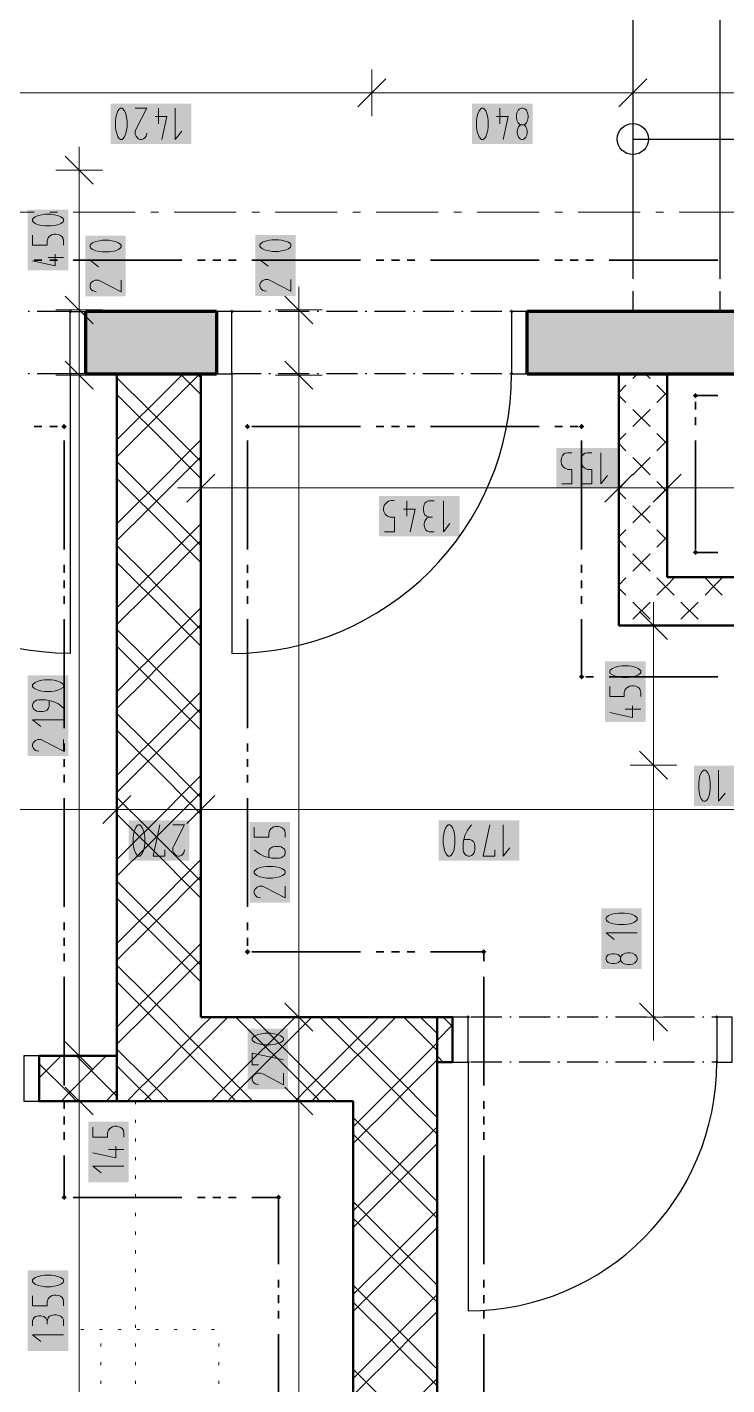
# Model space of a CAD drawing. Header units: millimetres. Extents: x 0 to 594, y 0 to 420.
# Drawn here: x 475.14 to 495.76, y 186.78 to 226.79 of the extents above; entities that cross this region are included whole.
import ezdxf

# ---------------------------------------------------------------- set-up
doc = ezdxf.new("R2010")
doc.units = ezdxf.units.MM
doc.header["$LTSCALE"] = 8
for name, color, linetype in [('PDF_Dvere', 7, 'Continuous'), ('PDF_Koty delkove', 7, 'Continuous'), ('PDF_Nabytek', 7, 'Continuous'), ('PDF_Osy hlavni', 7, 'Continuous'), ('PDF_Pozarni useky', 7, 'Continuous'), ('PDF_Pricky CP', 7, 'Continuous'), ('PDF_Pricky zdene', 7, 'Continuous'), ('PDF_Schody 2D', 7, 'Continuous'), ('PDF_Steny akusticke', 7, 'Continuous'), ('PDF_Steny obvodove nosne', 7, 'Continuous')]:
    doc.layers.add(name, color=color, linetype=linetype)

msp = doc.modelspace()

# ---------------------------------------------------------------- linework, layer by layer
at = {"layer": 'PDF_Dvere', "lineweight": 25}
for points in [[(475.208, 218.407), (475.162, 218.407)], [(476.353, 218.407), (475.437, 218.407)], [(482.031, 218.407), (481.172, 218.407)], [(482.306, 218.407), (482.26, 218.407)], [(483.451, 218.407), (482.535, 218.407)], [(483.726, 218.407), (483.68, 218.407)], [(484.87, 218.407), (483.955, 218.407)], [(485.145, 218.407), (485.099, 218.407)], [(486.29, 218.407), (485.374, 218.407)], [(486.565, 218.407), (486.519, 218.407)], [(487.71, 218.407), (486.794, 218.407)], [(487.984, 218.407), (487.939, 218.407)], [(489.129, 218.407), (488.213, 218.407)], [(489.404, 218.407), (489.358, 218.407)], [(475.208, 216.576), (475.162, 216.576)], [(476.353, 216.576), (475.437, 216.576)], [(482.306, 216.576), (482.26, 216.576)], [(483.451, 216.576), (482.535, 216.576)], [(483.726, 216.576), (483.68, 216.576)], [(484.87, 216.576), (483.955, 216.576)], [(485.145, 216.576), (485.099, 216.576)], [(486.29, 216.576), (485.374, 216.576)], [(486.565, 216.576), (486.519, 216.576)], [(487.71, 216.576), (486.794, 216.576)], [(487.984, 216.576), (487.939, 216.576)], [(489.129, 216.576), (488.213, 216.576)], [(489.404, 216.576), (489.358, 216.576)], [(489.129, 197.617), (488.213, 197.617)], [(489.404, 197.617), (489.358, 197.617)], [(490.549, 197.617), (489.633, 197.617)], [(490.824, 197.617), (490.778, 197.617)], [(491.969, 197.617), (491.053, 197.617)], [(492.243, 197.617), (492.198, 197.617)], [(493.388, 197.617), (492.472, 197.617)], [(493.663, 197.617), (493.617, 197.617)], [(494.808, 197.617), (493.892, 197.617)], [(495.083, 197.617), (495.037, 197.617)], [(495.46, 197.617), (495.312, 197.617)], [(489.129, 196.289), (488.213, 196.289)], [(489.404, 196.289), (489.358, 196.289)], [(490.549, 196.289), (489.633, 196.289)], [(490.824, 196.289), (490.778, 196.289)], [(491.969, 196.289), (491.053, 196.289)], [(492.243, 196.289), (492.198, 196.289)], [(493.388, 196.289), (492.472, 196.289)], [(493.663, 196.289), (493.617, 196.289)], [(494.808, 196.289), (493.892, 196.289)], [(495.083, 196.289), (495.037, 196.289)]]:
    msp.add_lwpolyline(points, dxfattribs=at)
for points in [[(476.409, 218.407), (476.867, 218.407), (476.867, 216.576), (476.409, 216.576)], [(481.172, 218.407), (480.714, 218.407), (480.714, 216.576), (481.172, 216.576)], [(489.873, 218.407), (489.415, 218.407), (489.415, 216.576), (489.873, 216.576)], [(488.133, 197.617), (487.675, 197.617), (487.675, 196.289), (488.133, 196.289)], [(495.918, 197.617), (495.46, 197.617), (495.46, 196.289), (495.918, 196.289)], [(475.493, 196.472), (475.035, 196.472), (475.035, 195.144), (475.493, 195.144)]]:
    msp.add_lwpolyline(points, close=True, dxfattribs=at)
for points in [[(476.409, 216.576), (476.409, 208.333, -0.414213), (468.166, 216.576)], [(482.031, 216.576), (481.172, 216.576), (481.172, 208.333, 0.414213), (489.415, 216.576)], [(488.133, 196.289), (488.133, 188.962, 0.414213), (495.46, 196.289), (495.312, 196.289)]]:
    msp.add_lwpolyline(points, format="xyb", dxfattribs=at)
at = {"layer": 'PDF_Dvere', "lineweight": 25, "transparency": 33554559}
for points in [[(476.466, 218.407), (476.409, 218.35), (476.409, 218.465), (476.352, 218.407)], [(481.229, 218.407), (481.172, 218.35), (481.172, 218.465), (481.115, 218.407)], [(489.472, 218.407), (489.415, 218.35), (489.415, 218.465), (489.358, 218.407)], [(476.466, 216.576), (476.409, 216.518), (476.409, 216.633), (476.352, 216.576)], [(481.229, 216.576), (481.172, 216.518), (481.172, 216.633), (481.115, 216.576)], [(489.472, 216.576), (489.415, 216.518), (489.415, 216.633), (489.358, 216.576)], [(488.19, 197.617), (488.133, 197.56), (488.133, 197.674), (488.076, 197.617)], [(495.517, 197.617), (495.46, 197.56), (495.46, 197.674), (495.403, 197.617)], [(488.19, 196.289), (488.133, 196.232), (488.133, 196.346), (488.076, 196.289)], [(495.517, 196.289), (495.46, 196.232), (495.46, 196.346), (495.403, 196.289)]]:
    msp.add_solid(points, dxfattribs=at)
at = {"layer": 'PDF_Koty delkove', "lineweight": 18}
for points in [[(485.706, 225.268), (484.881, 224.444)], [(485.294, 225.543), (485.294, 224.856), (485.294, 224.169)], [(493.399, 225.268), (492.575, 224.444)], [(492.987, 225.543), (492.987, 224.856), (492.987, 224.169)], [(523.852, 224.856), (518.642, 224.856), (513.503, 224.856), (504.707, 224.856), (492.987, 224.856), (485.294, 224.856), (472.287, 224.856), (466.793, 224.856), (465.016, 224.856), (457.634, 224.856), (456.306, 224.856), (425.487, 224.856), (420.083, 224.856), (409.093, 224.856), (398.881, 224.856), (391.828, 224.856), (385.142, 224.856), (315.719, 224.856), (309.033, 224.856)], [(478.325, 224.398), (478.668, 224.398), (478.35, 223.787), (478.325, 223.726), (478.325, 223.634), (478.35, 223.574), (478.386, 223.528), (478.423, 223.497), (478.472, 223.482), (478.521, 223.482), (478.57, 223.497), (478.607, 223.528), (478.643, 223.574), (478.668, 223.664)], [(478.913, 224.153), (479.255, 224.153), (479.108, 223.482)], [(479.01, 224.398), (479.01, 223.94)], [(479.5, 224.398), (479.5, 223.482), (479.695, 223.726)], [(488.382, 224.031), (488.382, 223.847), (488.394, 223.757), (488.418, 223.65), (488.455, 223.558), (488.504, 223.497), (488.528, 223.482), (488.577, 223.482), (488.602, 223.497), (488.65, 223.558), (488.687, 223.65), (488.712, 223.757), (488.724, 223.847), (488.724, 224.031), (488.712, 224.122), (488.687, 224.229), (488.65, 224.321), (488.602, 224.382), (488.577, 224.398), (488.528, 224.398), (488.504, 224.382), (488.455, 224.321)], [(488.455, 224.321), (488.418, 224.229), (488.394, 224.122), (488.382, 224.031)], [(488.969, 224.153), (489.312, 224.153), (489.164, 223.482)], [(489.066, 224.398), (489.066, 223.94)], [(489.849, 224.337), (489.8, 224.382), (489.751, 224.398), (489.703, 224.398), (489.654, 224.382), (489.604, 224.337), (489.568, 224.26), (489.556, 224.184)], [(489.556, 224.184), (489.556, 224.122), (489.568, 224.046), (489.604, 223.97), (489.654, 223.924), (489.678, 223.909), (489.776, 223.909), (489.8, 223.924), (489.849, 223.97), (489.886, 224.046), (489.899, 224.122), (489.899, 224.184), (489.886, 224.26), (489.849, 224.337)], [(489.776, 223.909), (489.8, 223.893), (489.837, 223.847), (489.861, 223.787), (489.874, 223.726), (489.874, 223.664), (489.861, 223.604), (489.837, 223.542), (489.788, 223.497), (489.751, 223.482), (489.703, 223.482), (489.666, 223.497), (489.617, 223.542), (489.593, 223.604), (489.58, 223.664), (489.58, 223.726), (489.593, 223.787), (489.617, 223.847), (489.654, 223.893), (489.678, 223.909)], [(476.669, 222.575), (476.669, 223.262)], [(477.081, 222.163), (476.257, 222.987)], [(477.356, 222.575), (476.669, 222.575), (475.982, 222.575)], [(476.669, 145.412), (476.669, 169.496), (476.669, 176.179), (476.669, 182.78), (476.669, 195.144), (476.669, 196.472), (476.669, 216.53), (476.669, 218.453), (476.669, 222.575)], [(475.295, 220.661), (475.295, 220.368), (475.722, 220.368), (475.722, 220.49), (475.753, 220.575), (475.799, 220.625), (475.875, 220.673)], [(475.875, 220.673), (475.935, 220.685), (475.996, 220.685), (476.058, 220.673), (476.118, 220.649), (476.164, 220.612), (476.195, 220.564), (476.211, 220.49), (476.211, 220.368)], [(475.966, 220.098), (475.966, 219.756), (475.295, 219.903)], [(476.211, 220.001), (475.753, 220.001)], [(477.907, 219.918), (476.991, 219.918), (477.235, 219.723)], [(482.911, 219.936), (481.995, 219.936), (482.239, 219.74)], [(477.907, 219.331), (477.907, 218.989), (477.296, 219.307), (477.235, 219.331), (477.143, 219.331), (477.083, 219.307), (477.037, 219.27), (477.006, 219.234), (476.991, 219.185), (476.991, 219.136), (477.006, 219.087), (477.037, 219.05), (477.083, 219.014), (477.173, 218.989)], [(482.911, 219.349), (482.911, 219.006), (482.3, 219.324), (482.239, 219.349), (482.147, 219.349), (482.087, 219.324), (482.041, 219.288), (482.01, 219.251), (481.995, 219.202), (481.995, 219.153)], [(477.081, 218.041), (476.257, 218.865)], [(481.995, 219.153), (482.01, 219.104), (482.041, 219.067), (482.087, 219.031), (482.178, 219.006)], [(483.559, 218.041), (482.735, 218.865)], [(483.147, 218.453), (483.147, 219.14)], [(477.356, 218.453), (476.669, 218.453), (475.982, 218.453)], [(483.834, 218.453), (483.147, 218.453), (482.46, 218.453)], [(483.147, 145.412), (483.147, 195.144), (483.147, 197.617), (483.147, 216.53), (483.147, 218.453)], [(477.081, 216.118), (476.257, 216.942)], [(483.559, 216.118), (482.735, 216.942)], [(477.356, 216.53), (476.669, 216.53), (475.982, 216.53)], [(483.834, 216.53), (483.147, 216.53), (482.46, 216.53)], [(490.897, 213.33), (491.191, 213.33), (491.191, 213.757), (491.068, 213.757), (490.983, 213.788), (490.934, 213.834), (490.886, 213.91), (490.873, 213.971), (490.873, 214.032), (490.886, 214.093), (490.91, 214.154), (490.946, 214.2), (490.995, 214.231), (491.068, 214.246), (491.191, 214.246)], [(491.46, 213.971), (491.46, 214.032), (491.473, 214.093), (491.497, 214.154), (491.534, 214.2), (491.582, 214.231), (491.655, 214.246), (491.778, 214.246)], [(492.047, 214.246), (492.047, 213.33), (492.242, 213.574)], [(480.256, 213.894), (480.256, 213.208), (480.256, 212.521)], [(491.484, 213.33), (491.778, 213.33), (491.778, 213.757), (491.655, 213.757), (491.57, 213.788), (491.521, 213.834), (491.473, 213.91), (491.46, 213.971)], [(492.575, 213.894), (492.575, 213.208), (492.575, 212.521)], [(493.994, 213.894), (493.994, 213.208), (493.994, 212.521)], [(480.668, 213.62), (479.844, 212.795)], [(492.987, 213.62), (492.163, 212.795)], [(494.407, 213.62), (493.582, 212.795)], [(480.256, 213.208), (479.569, 213.208)], [(524.585, 213.208), (508.942, 213.208), (508.673, 213.208), (505.452, 213.208), (502.283, 213.208), (500.864, 213.208), (493.994, 213.208), (492.575, 213.208), (480.256, 213.208)], [(486.229, 212.588), (486.571, 212.588), (486.424, 211.917)], [(486.326, 212.833), (486.326, 212.375)], [(487.133, 212.833), (486.962, 212.833), (486.902, 212.802), (486.852, 212.756), (486.828, 212.68), (486.816, 212.619), (486.816, 212.557), (486.828, 212.481), (486.852, 212.421), (486.902, 212.375), (486.987, 212.344)], [(487.403, 212.833), (487.403, 211.917), (487.598, 212.161)], [(487.133, 211.917), (486.987, 211.917), (486.938, 211.932), (486.889, 211.963), (486.864, 212.009), (486.84, 212.099), (486.84, 212.161), (486.864, 212.252), (486.913, 212.314), (486.987, 212.344), (487.084, 212.344)], [(493.592, 209.157), (493.592, 209.844)], [(494.004, 208.745), (493.18, 209.569)], [(494.279, 209.157), (493.592, 209.157), (492.905, 209.157)], [(493.592, 197.617), (493.592, 205.036), (493.592, 209.157)], [(492.856, 207.966), (492.672, 207.966), (492.582, 207.954), (492.475, 207.929), (492.383, 207.893), (492.322, 207.844), (492.307, 207.819), (492.307, 207.771)], [(492.307, 207.771), (492.322, 207.746), (492.383, 207.698), (492.475, 207.661), (492.582, 207.636), (492.672, 207.623), (492.856, 207.623), (492.947, 207.636), (493.054, 207.661), (493.146, 207.698), (493.207, 207.746), (493.223, 207.771), (493.223, 207.819), (493.207, 207.844), (493.146, 207.893), (493.054, 207.929), (492.947, 207.954), (492.856, 207.966)], [(475.843, 207.553), (475.66, 207.553), (475.57, 207.541), (475.462, 207.516), (475.371, 207.48), (475.31, 207.431), (475.295, 207.406), (475.295, 207.358), (475.31, 207.333), (475.371, 207.285), (475.462, 207.248), (475.57, 207.223), (475.66, 207.21), (475.843, 207.21), (475.935, 207.223), (476.042, 207.248), (476.134, 207.285), (476.195, 207.333), (476.211, 207.358), (476.211, 207.406), (476.195, 207.431), (476.134, 207.48), (476.042, 207.516)], [(476.042, 207.516), (475.935, 207.541), (475.843, 207.553)], [(492.307, 207.355), (492.307, 207.061), (492.734, 207.061), (492.734, 207.184), (492.765, 207.269), (492.811, 207.318), (492.887, 207.367), (492.947, 207.379), (493.009, 207.379), (493.07, 207.367), (493.13, 207.342), (493.176, 207.306), (493.207, 207.257), (493.223, 207.184), (493.223, 207.061)], [(476.211, 206.722), (476.058, 206.844), (475.905, 206.918), (475.691, 206.966), (475.477, 206.966), (475.417, 206.954), (475.371, 206.929), (475.341, 206.905), (475.31, 206.868), (475.295, 206.819), (475.295, 206.771), (475.31, 206.722), (475.341, 206.685), (475.371, 206.661), (475.417, 206.636), (475.477, 206.623), (475.6, 206.623), (475.66, 206.636), (475.722, 206.661), (475.767, 206.722), (475.783, 206.771), (475.783, 206.942)], [(492.978, 206.792), (492.978, 206.449), (492.307, 206.597)], [(493.223, 206.694), (492.765, 206.694)], [(476.211, 206.379), (475.295, 206.379), (475.538, 206.184)], [(476.211, 205.792), (476.211, 205.449), (475.6, 205.768), (475.538, 205.792), (475.447, 205.792), (475.386, 205.768), (475.341, 205.731), (475.31, 205.694), (475.295, 205.645)], [(475.295, 205.645), (475.295, 205.597), (475.31, 205.547), (475.341, 205.511), (475.386, 205.474), (475.477, 205.449)], [(494.004, 204.623), (493.18, 205.448)], [(494.279, 205.036), (493.592, 205.036), (492.905, 205.036)], [(495.515, 204.891), (495.515, 203.975), (495.71, 204.219)], [(478.196, 204.148), (477.371, 203.324)], [(477.783, 204.423), (477.783, 203.736), (477.783, 203.049)], [(480.668, 204.148), (479.844, 203.324)], [(480.256, 204.423), (480.256, 203.736), (480.256, 203.049)], [(527.974, 203.736), (524.585, 203.736), (519.625, 203.736), (518.174, 203.736), (512.735, 203.736), (512.609, 203.736), (507.561, 203.736), (507.059, 203.736), (497.897, 203.736), (497.658, 203.736), (497.596, 203.736), (496.65, 203.736), (480.256, 203.736), (477.783, 203.736), (466.793, 203.736)], [(479.191, 202.545), (479.191, 202.362), (478.848, 202.362), (479.044, 203.278)], [(479.435, 203.278), (479.778, 203.278), (479.46, 202.667), (479.435, 202.606), (479.435, 202.514), (479.46, 202.454), (479.496, 202.408), (479.533, 202.377), (479.582, 202.362), (479.631, 202.362), (479.68, 202.377), (479.717, 202.408), (479.753, 202.454)], [(488.233, 203.278), (488.11, 203.125), (488.037, 202.972), (487.988, 202.759), (487.988, 202.545), (488.001, 202.484), (488.025, 202.438), (488.049, 202.408)], [(488.918, 202.545), (488.918, 202.362), (488.575, 202.362), (488.771, 203.278)], [(489.163, 203.278), (489.163, 202.362), (489.358, 202.606)], [(481.828, 203.207), (481.828, 202.914), (482.255, 202.914), (482.255, 203.036), (482.286, 203.121), (482.332, 203.17), (482.408, 203.219), (482.469, 203.231), (482.53, 203.231), (482.591, 203.219), (482.652, 203.195), (482.698, 203.158), (482.729, 203.11), (482.744, 203.036), (482.744, 202.914)], [(488.049, 202.408), (488.086, 202.377), (488.135, 202.362), (488.184, 202.362), (488.233, 202.377), (488.269, 202.408), (488.294, 202.438), (488.319, 202.484), (488.331, 202.545), (488.331, 202.667), (488.319, 202.728), (488.294, 202.789), (488.233, 202.835), (488.184, 202.851), (488.013, 202.851)], [(479.753, 202.454), (479.778, 202.545)], [(482.255, 202.327), (482.255, 202.498), (482.271, 202.547), (482.301, 202.583), (482.332, 202.608), (482.377, 202.632), (482.438, 202.644), (482.56, 202.644), (482.622, 202.632), (482.667, 202.608), (482.698, 202.583), (482.729, 202.547), (482.744, 202.498), (482.744, 202.449), (482.729, 202.4), (482.698, 202.363), (482.667, 202.339), (482.622, 202.314), (482.56, 202.302), (482.347, 202.302), (482.133, 202.351), (481.981, 202.424), (481.828, 202.547)], [(482.377, 202.057), (482.194, 202.057), (482.103, 202.045), (481.996, 202.02), (481.904, 201.984), (481.843, 201.935), (481.828, 201.91), (481.828, 201.862), (481.843, 201.837), (481.904, 201.789), (481.996, 201.752), (482.103, 201.727), (482.194, 201.714), (482.377, 201.714), (482.469, 201.727), (482.576, 201.752), (482.667, 201.789), (482.729, 201.837), (482.744, 201.862), (482.744, 201.91)], [(482.744, 201.91), (482.729, 201.935), (482.667, 201.984), (482.576, 202.02), (482.469, 202.045), (482.377, 202.057)], [(482.744, 201.47), (482.744, 201.127), (482.133, 201.446), (482.072, 201.47), (481.981, 201.47), (481.92, 201.446), (481.874, 201.409), (481.843, 201.372), (481.828, 201.323), (481.828, 201.275), (481.843, 201.226), (481.874, 201.189), (481.92, 201.152), (482.011, 201.127)], [(493.112, 200.096), (492.196, 200.096), (492.439, 199.901)], [(492.623, 199.289), (492.607, 199.265), (492.561, 199.228), (492.501, 199.204), (492.439, 199.191), (492.378, 199.191), (492.318, 199.204), (492.256, 199.228), (492.21, 199.277), (492.196, 199.314), (492.196, 199.362), (492.21, 199.399), (492.256, 199.448), (492.318, 199.472), (492.378, 199.485), (492.439, 199.485), (492.501, 199.472), (492.561, 199.448), (492.607, 199.412), (492.623, 199.387)], [(483.559, 197.205), (482.735, 198.029)], [(494.004, 197.205), (493.18, 198.029)], [(483.834, 197.617), (483.147, 197.617), (482.46, 197.617)], [(494.279, 197.617), (493.592, 197.617), (492.905, 197.617)], [(493.592, 197.617), (493.592, 196.93)], [(477.081, 196.06), (476.257, 196.884)], [(482.321, 197.139), (482.138, 197.139), (482.048, 197.127), (481.94, 197.102), (481.849, 197.066), (481.788, 197.017), (481.773, 196.992), (481.773, 196.944), (481.788, 196.919), (481.849, 196.87), (481.94, 196.834), (482.048, 196.809), (482.138, 196.796), (482.321, 196.796), (482.413, 196.809), (482.52, 196.834), (482.612, 196.87), (482.673, 196.919), (482.689, 196.944), (482.689, 196.992), (482.673, 197.017), (482.612, 197.066), (482.52, 197.102), (482.413, 197.127), (482.321, 197.139)], [(477.356, 196.472), (476.669, 196.472), (475.982, 196.472)], [(481.955, 196.209), (481.773, 196.209), (481.773, 196.552), (482.689, 196.357)], [(482.689, 195.965), (482.689, 195.622), (482.078, 195.941), (482.016, 195.965), (481.925, 195.965), (481.864, 195.941), (481.819, 195.904), (481.788, 195.867), (481.773, 195.818), (481.773, 195.77), (481.788, 195.72), (481.819, 195.684), (481.864, 195.647), (481.955, 195.622)], [(477.081, 194.732), (476.257, 195.556)], [(483.559, 194.732), (482.735, 195.556)], [(477.356, 195.144), (476.669, 195.144), (475.982, 195.144)], [(483.834, 195.144), (483.147, 195.144), (482.46, 195.144)], [(477.075, 194.374), (477.075, 194.081), (477.501, 194.081), (477.501, 194.203), (477.533, 194.288), (477.578, 194.338), (477.654, 194.386), (477.715, 194.399), (477.776, 194.399), (477.837, 194.386), (477.898, 194.362), (477.944, 194.325), (477.975, 194.277), (477.99, 194.203), (477.99, 194.081)], [(477.746, 193.811), (477.746, 193.469), (477.075, 193.616)], [(477.99, 193.714), (477.533, 193.714)], [(477.99, 193.224), (477.075, 193.224), (477.318, 193.029)], [(475.66, 190.014), (475.57, 190.002), (475.462, 189.977), (475.371, 189.941), (475.31, 189.892), (475.295, 189.867), (475.295, 189.819), (475.31, 189.794), (475.371, 189.745), (475.462, 189.709), (475.57, 189.684), (475.66, 189.671), (475.843, 189.671), (475.935, 189.684), (476.042, 189.709), (476.134, 189.745), (476.195, 189.794), (476.211, 189.819), (476.211, 189.867), (476.195, 189.892), (476.134, 189.941), (476.042, 189.977), (475.935, 190.002), (475.843, 190.014)], [(475.843, 190.014), (475.66, 190.014)], [(475.295, 189.403), (475.295, 189.109), (475.722, 189.109), (475.722, 189.232), (475.753, 189.317), (475.799, 189.366), (475.875, 189.414), (475.935, 189.427), (475.996, 189.427), (476.058, 189.414), (476.118, 189.39), (476.164, 189.354), (476.195, 189.305), (476.211, 189.232), (476.211, 189.109)], [(476.211, 188.522), (476.211, 188.693), (476.18, 188.754), (476.134, 188.803), (476.058, 188.827), (475.996, 188.84), (475.935, 188.84), (475.859, 188.827), (475.799, 188.803), (475.753, 188.754), (475.722, 188.669)], [(475.295, 188.522), (475.295, 188.669), (475.31, 188.718), (475.341, 188.766), (475.386, 188.791), (475.477, 188.816), (475.538, 188.816), (475.63, 188.791), (475.691, 188.742), (475.722, 188.669), (475.722, 188.571)], [(476.211, 188.253), (475.295, 188.253), (475.538, 188.058)]]:
    msp.add_lwpolyline(points, dxfattribs=at)
for points in [[(477.738, 224.031), (477.738, 223.847), (477.751, 223.757), (477.775, 223.65), (477.812, 223.558), (477.86, 223.497), (477.885, 223.482), (477.934, 223.482), (477.959, 223.497), (478.007, 223.558), (478.044, 223.65), (478.069, 223.757), (478.081, 223.847), (478.081, 224.031), (478.069, 224.122), (478.044, 224.229), (478.007, 224.321), (477.959, 224.382), (477.934, 224.398), (477.885, 224.398), (477.86, 224.382), (477.812, 224.321), (477.775, 224.229), (477.751, 224.122)], [(475.843, 221.273), (475.66, 221.273), (475.57, 221.26), (475.462, 221.236), (475.371, 221.199), (475.31, 221.151), (475.295, 221.126), (475.295, 221.077), (475.31, 221.052), (475.371, 221.004), (475.462, 220.967), (475.57, 220.942), (475.66, 220.93), (475.843, 220.93), (475.935, 220.942), (476.042, 220.967), (476.134, 221.004), (476.195, 221.052), (476.211, 221.077), (476.211, 221.126), (476.195, 221.151), (476.134, 221.199), (476.042, 221.236), (475.935, 221.26)], [(477.54, 220.506), (477.357, 220.506), (477.266, 220.493), (477.159, 220.469), (477.067, 220.432), (477.006, 220.384), (476.991, 220.359), (476.991, 220.31), (477.006, 220.285), (477.067, 220.237), (477.159, 220.2), (477.266, 220.175), (477.357, 220.163), (477.54, 220.163), (477.631, 220.175), (477.738, 220.2), (477.83, 220.237), (477.891, 220.285), (477.907, 220.31), (477.907, 220.359), (477.891, 220.384), (477.83, 220.432), (477.738, 220.469), (477.631, 220.493)], [(482.544, 220.523), (482.361, 220.523), (482.27, 220.51), (482.163, 220.486), (482.071, 220.449), (482.01, 220.401), (481.995, 220.376), (481.995, 220.328), (482.01, 220.303), (482.071, 220.254), (482.163, 220.217), (482.27, 220.192), (482.361, 220.18), (482.544, 220.18), (482.636, 220.192), (482.743, 220.217), (482.834, 220.254), (482.896, 220.303), (482.911, 220.328), (482.911, 220.376), (482.896, 220.401), (482.834, 220.449), (482.743, 220.486), (482.636, 220.51)], [(494.928, 204.524), (494.928, 204.341), (494.94, 204.25), (494.964, 204.143), (495.001, 204.051), (495.049, 203.99), (495.074, 203.975), (495.123, 203.975), (495.148, 203.99), (495.196, 204.051), (495.233, 204.143), (495.258, 204.25), (495.27, 204.341), (495.27, 204.524), (495.258, 204.616), (495.233, 204.723), (495.196, 204.814), (495.148, 204.876), (495.123, 204.891), (495.074, 204.891), (495.049, 204.876), (495.001, 204.814), (494.964, 204.723), (494.94, 204.616)], [(478.261, 202.911), (478.261, 202.728), (478.274, 202.637), (478.298, 202.53), (478.335, 202.438), (478.383, 202.377), (478.408, 202.362), (478.456, 202.362), (478.481, 202.377), (478.53, 202.438), (478.567, 202.53), (478.592, 202.637), (478.604, 202.728), (478.604, 202.911), (478.592, 203.003), (478.567, 203.11), (478.53, 203.201), (478.481, 203.263), (478.456, 203.278), (478.408, 203.278), (478.383, 203.263), (478.335, 203.201), (478.298, 203.11), (478.274, 203.003)], [(487.401, 202.911), (487.401, 202.728), (487.414, 202.637), (487.438, 202.53), (487.475, 202.438), (487.523, 202.377), (487.548, 202.362), (487.596, 202.362), (487.621, 202.377), (487.67, 202.438), (487.707, 202.53), (487.731, 202.637), (487.744, 202.728), (487.744, 202.911), (487.731, 203.003), (487.707, 203.11), (487.67, 203.201), (487.621, 203.263), (487.596, 203.278), (487.548, 203.278), (487.523, 203.263), (487.475, 203.201), (487.438, 203.11), (487.414, 203.003)], [(492.744, 200.683), (492.561, 200.683), (492.471, 200.671), (492.363, 200.647), (492.272, 200.61), (492.21, 200.562), (492.196, 200.537), (492.196, 200.488), (492.21, 200.463), (492.272, 200.415), (492.363, 200.378), (492.471, 200.353), (492.561, 200.341), (492.744, 200.341), (492.836, 200.353), (492.943, 200.378), (493.035, 200.415), (493.096, 200.463), (493.112, 200.488), (493.112, 200.537), (493.096, 200.562), (493.035, 200.61), (492.943, 200.647), (492.836, 200.671)], [(492.897, 199.509), (492.836, 199.509), (492.76, 199.497), (492.684, 199.461), (492.638, 199.412), (492.623, 199.387), (492.623, 199.289), (492.638, 199.265), (492.684, 199.216), (492.76, 199.179), (492.836, 199.166), (492.897, 199.166), (492.973, 199.179), (493.05, 199.216), (493.096, 199.265), (493.112, 199.314), (493.112, 199.362), (493.096, 199.412), (493.05, 199.461), (492.973, 199.497)]]:
    msp.add_lwpolyline(points, close=True, dxfattribs=at)
msp.add_lwpolyline([(485.666, 211.917), (485.959, 211.917), (485.959, 212.344), (485.837, 212.344), (485.752, 212.375, -0.843843), (485.959, 212.833)], format="xyb", dxfattribs=at)
at = {"layer": 'PDF_Koty delkove', "color": 7, "lineweight": 18, "true_color": 0xffffff, "transparency": 33554559}
for points in [[(479.98, 224.535), (477.601, 224.535), (479.98, 223.345), (477.601, 223.345)], [(490.036, 224.535), (488.245, 224.535), (490.036, 223.345), (488.245, 223.345)], [(476.348, 219.618), (476.348, 221.41), (475.157, 219.618), (475.157, 221.41)], [(478.044, 218.851), (478.044, 220.643), (476.854, 218.851), (476.854, 220.643)], [(483.049, 218.868), (483.049, 220.66), (481.858, 218.868), (481.858, 220.66)], [(492.527, 214.384), (490.736, 214.384), (492.527, 213.193), (490.736, 213.193)], [(487.883, 212.97), (485.504, 212.97), (487.883, 211.78), (485.504, 211.78)], [(493.36, 206.312), (493.36, 208.103), (492.17, 206.312), (492.17, 208.103)], [(476.348, 205.312), (476.348, 207.69), (475.157, 205.312), (475.157, 207.69)], [(496.582, 205.029), (494.79, 205.029), (496.582, 203.838), (494.79, 203.838)], [(479.916, 203.416), (478.124, 203.416), (479.916, 202.225), (478.124, 202.225)], [(482.882, 200.99), (482.882, 203.369), (481.691, 200.99), (481.691, 203.369)], [(489.643, 203.416), (487.264, 203.416), (489.643, 202.225), (487.264, 202.225)], [(493.249, 199.029), (493.249, 200.82), (492.058, 199.029), (492.058, 200.82)], [(482.826, 195.485), (482.826, 197.276), (481.635, 195.485), (481.635, 197.276)], [(478.128, 192.744), (478.128, 194.536), (476.937, 192.744), (476.937, 194.536)], [(476.348, 187.773), (476.348, 190.151), (475.157, 187.773), (475.157, 190.151)]]:
    msp.add_solid(points, dxfattribs=at)
at = {"layer": 'PDF_Nabytek', "lineweight": 13}
for points in [[(478.333, 195.144), (478.333, 195.144)], [(478.333, 195.144), (478.333, 195.144)], [(478.333, 195.05), (478.333, 195.142)], [(478.459, 195.144), (478.368, 195.144)], [(479.009, 195.144), (478.917, 195.144)], [(479.558, 195.144), (479.467, 195.144)], [(480.108, 195.144), (480.016, 195.144)], [(480.657, 195.144), (480.566, 195.144)], [(481.207, 195.144), (481.115, 195.144)], [(481.757, 195.144), (481.665, 195.144)], [(482.306, 195.144), (482.214, 195.144)], [(482.856, 195.144), (482.764, 195.144)], [(483.405, 195.144), (483.314, 195.144)], [(483.955, 195.144), (483.863, 195.144)], [(484.504, 195.144), (484.413, 195.144)], [(484.744, 195.144), (484.744, 195.144)], [(484.744, 195.144), (484.744, 195.144)], [(484.744, 195.05), (484.744, 195.142)], [(478.333, 194.501), (478.333, 194.592)], [(484.744, 194.501), (484.744, 194.592)], [(478.333, 193.951), (478.333, 194.043)], [(484.744, 193.951), (484.744, 194.043)], [(478.333, 193.402), (478.333, 193.493)], [(484.744, 193.402), (484.744, 193.493)], [(478.333, 192.852), (478.333, 192.944)], [(484.744, 192.852), (484.744, 192.944)], [(478.333, 192.303), (478.333, 192.394)], [(484.744, 192.303), (484.744, 192.394)], [(478.333, 191.753), (478.333, 191.845)], [(484.744, 191.753), (484.744, 191.845)], [(478.333, 191.204), (478.333, 191.295)], [(484.744, 191.204), (484.744, 191.295)], [(478.333, 190.654), (478.333, 190.746)], [(484.744, 190.654), (484.744, 190.746)], [(478.333, 190.105), (478.333, 190.196)], [(484.744, 190.105), (484.744, 190.196)], [(478.333, 189.555), (478.333, 189.647)], [(484.744, 189.555), (484.744, 189.647)], [(478.333, 189.006), (478.333, 189.097)], [(484.744, 189.006), (484.744, 189.097)], [(478.333, 188.456), (478.333, 188.548)], [(484.744, 188.456), (484.744, 188.548)], [(476.668, 188.412), (476.668, 188.412)], [(476.668, 188.412), (476.668, 188.412)], [(476.811, 188.412), (476.719, 188.412)], [(477.36, 188.412), (477.269, 188.412)], [(477.309, 188.412), (477.309, 188.412)], [(477.91, 188.412), (477.818, 188.412)], [(478.459, 188.412), (478.368, 188.412)], [(479.009, 188.412), (478.917, 188.412)], [(479.558, 188.412), (479.467, 188.412)], [(480.108, 188.412), (480.016, 188.412)], [(480.657, 188.412), (480.566, 188.412)], [(480.79, 188.412), (480.79, 188.412)], [(480.79, 188.412), (480.79, 188.412)], [(476.668, 187.907), (476.668, 187.998)], [(477.309, 187.907), (477.309, 187.998)], [(478.333, 187.907), (478.333, 187.998)], [(480.79, 187.907), (480.79, 187.998)], [(484.744, 187.907), (484.744, 187.998)], [(476.668, 187.357), (476.668, 187.449)], [(477.309, 187.357), (477.309, 187.449)], [(478.333, 187.357), (478.333, 187.449)], [(480.79, 187.357), (480.79, 187.449)], [(484.744, 187.357), (484.744, 187.449)], [(476.668, 186.807), (476.668, 186.899)], [(477.309, 186.807), (477.309, 186.899)], [(478.333, 186.807), (478.333, 186.899)], [(480.79, 186.807), (480.79, 186.899)], [(484.744, 186.807), (484.744, 186.899)]]:
    msp.add_lwpolyline(points, dxfattribs=at)
at = {"layer": 'PDF_Osy hlavni', "lineweight": 18}
for points in [[(475.345, 221.338), (473.514, 221.338)], [(476.032, 221.338), (475.803, 221.338)], [(478.322, 221.338), (476.49, 221.338)], [(479.009, 221.338), (478.78, 221.338)], [(481.299, 221.338), (479.467, 221.338)], [(481.985, 221.338), (481.757, 221.338)], [(484.275, 221.338), (482.443, 221.338)], [(484.962, 221.338), (484.733, 221.338)], [(487.252, 221.338), (485.42, 221.338)], [(487.939, 221.338), (487.71, 221.338)], [(490.228, 221.338), (488.397, 221.338)], [(490.915, 221.338), (490.686, 221.338)], [(493.205, 221.338), (491.373, 221.338)], [(493.892, 221.338), (493.663, 221.338)], [(496.182, 221.338), (494.35, 221.338)]]:
    msp.add_lwpolyline(points, dxfattribs=at)
at = {"layer": 'PDF_Pozarni useky', "lineweight": 35}
for points in [[(475.574, 219.919), (475.345, 219.919)], [(476.032, 219.919), (475.803, 219.919)], [(479.696, 219.919), (476.49, 219.919)], [(480.383, 219.919), (480.154, 219.919)], [(480.841, 219.919), (480.612, 219.919)], [(481.299, 219.919), (481.07, 219.919)], [(484.962, 219.919), (481.757, 219.919)], [(485.649, 219.919), (485.42, 219.919)], [(486.107, 219.919), (485.878, 219.919)], [(486.565, 219.919), (486.336, 219.919)], [(490.228, 219.919), (487.023, 219.919)], [(490.915, 219.919), (490.686, 219.919)], [(491.373, 219.919), (491.144, 219.919)], [(491.831, 219.919), (491.602, 219.919)], [(495.495, 219.919), (492.289, 219.919)], [(495.495, 215.931), (494.834, 215.931)], [(494.834, 215.52), (494.834, 215.749)], [(494.834, 215.062), (494.834, 215.291)], [(475.574, 215.019), (475.345, 215.019)], [(476.032, 215.019), (475.803, 215.019)], [(484.962, 215.019), (481.757, 215.019)], [(485.649, 215.019), (485.42, 215.019)], [(486.107, 215.019), (485.878, 215.019)], [(486.565, 215.019), (486.336, 215.019)], [(490.228, 215.019), (487.023, 215.019)], [(490.915, 215.019), (490.686, 215.019)], [(491.373, 215.019), (491.144, 215.019)], [(476.226, 211.399), (476.226, 214.604)], [(481.63, 211.399), (481.63, 214.604)], [(491.476, 211.399), (491.476, 214.604)], [(494.834, 211.399), (494.834, 214.604)], [(495.495, 211.311), (494.834, 211.311)], [(476.226, 210.712), (476.226, 210.941)], [(481.63, 210.712), (481.63, 210.941)], [(491.476, 210.712), (491.476, 210.941)], [(476.226, 210.254), (476.226, 210.483)], [(481.63, 210.254), (481.63, 210.483)], [(491.476, 210.254), (491.476, 210.483)], [(476.226, 209.796), (476.226, 210.025)], [(481.63, 209.796), (481.63, 210.025)], [(491.476, 209.796), (491.476, 210.025)], [(476.226, 206.133), (476.226, 209.338)], [(481.63, 206.133), (481.63, 209.338)], [(491.476, 207.646), (491.476, 209.338)], [(491.831, 207.646), (491.602, 207.646)], [(495.495, 207.646), (492.289, 207.646)], [(476.226, 205.446), (476.226, 205.675)], [(481.63, 205.446), (481.63, 205.675)], [(476.226, 204.988), (476.226, 205.217)], [(481.63, 204.988), (481.63, 205.217)], [(476.226, 204.53), (476.226, 204.759)], [(481.63, 204.53), (481.63, 204.759)], [(476.226, 200.866), (476.226, 204.072)], [(481.63, 200.866), (481.63, 204.072)], [(476.226, 200.179), (476.226, 200.408)], [(481.63, 200.179), (481.63, 200.408)], [(476.226, 199.721), (476.226, 199.95)], [(481.63, 199.721), (481.63, 199.95)], [(476.226, 199.263), (476.226, 199.492)], [(484.962, 199.54), (481.757, 199.54)], [(485.649, 199.54), (485.42, 199.54)], [(486.107, 199.54), (485.878, 199.54)], [(486.565, 199.54), (486.336, 199.54)], [(488.591, 199.54), (487.023, 199.54)], [(488.591, 199.263), (488.591, 199.492)], [(476.226, 195.6), (476.226, 198.805)], [(488.591, 195.6), (488.591, 198.805)], [(476.226, 194.913), (476.226, 195.142)], [(488.591, 194.913), (488.591, 195.142)], [(476.226, 194.455), (476.226, 194.684)], [(488.591, 194.455), (488.591, 194.684)], [(476.226, 193.997), (476.226, 194.226)], [(488.591, 193.997), (488.591, 194.226)], [(476.226, 192.305), (476.226, 193.539)], [(488.591, 190.334), (488.591, 193.539)], [(479.696, 192.305), (476.49, 192.305)], [(480.383, 192.305), (480.154, 192.305)], [(480.841, 192.305), (480.612, 192.305)], [(481.299, 192.305), (481.07, 192.305)], [(482.546, 190.334), (482.546, 192.305), (481.757, 192.305)], [(482.546, 189.647), (482.546, 189.876)], [(488.591, 189.647), (488.591, 189.876)], [(482.546, 189.189), (482.546, 189.418)], [(488.591, 189.189), (488.591, 189.418)], [(482.546, 188.731), (482.546, 188.96)], [(488.591, 188.731), (488.591, 188.96)], [(482.546, 185.067), (482.546, 188.273)], [(488.591, 185.067), (488.591, 188.273)]]:
    msp.add_lwpolyline(points, dxfattribs=at)
at = {"layer": 'PDF_Pozarni useky', "lineweight": 35, "transparency": 33554559}
for points in [[(494.834, 215.851), (494.754, 215.931), (494.914, 215.931), (494.834, 216.011)], [(494.914, 215.931), (494.834, 215.851), (494.834, 216.011), (494.754, 215.931)], [(476.226, 214.939), (476.146, 215.019), (476.307, 215.019), (476.226, 215.099)], [(476.307, 215.019), (476.226, 214.939), (476.226, 215.099), (476.146, 215.019)], [(481.63, 214.939), (481.55, 215.019), (481.71, 215.019), (481.63, 215.099)], [(481.71, 215.019), (481.63, 214.939), (481.63, 215.099), (481.55, 215.019)], [(491.476, 214.939), (491.396, 215.019), (491.556, 215.019), (491.476, 215.099)], [(491.556, 215.019), (491.476, 214.939), (491.476, 215.099), (491.396, 215.019)], [(494.834, 211.231), (494.754, 211.311), (494.914, 211.311), (494.834, 211.391)], [(494.914, 211.311), (494.834, 211.231), (494.834, 211.391), (494.754, 211.311)], [(491.556, 207.646), (491.476, 207.566), (491.476, 207.726), (491.396, 207.646)], [(491.476, 207.566), (491.396, 207.646), (491.556, 207.646), (491.476, 207.726)], [(481.63, 199.46), (481.55, 199.54), (481.71, 199.54), (481.63, 199.62)], [(481.71, 199.54), (481.63, 199.46), (481.63, 199.62), (481.55, 199.54)], [(488.671, 199.54), (488.591, 199.46), (488.591, 199.62), (488.511, 199.54)], [(488.591, 199.46), (488.511, 199.54), (488.671, 199.54), (488.591, 199.62)], [(476.307, 192.305), (476.226, 192.225), (476.226, 192.385), (476.146, 192.305)], [(476.226, 192.225), (476.146, 192.305), (476.307, 192.305), (476.226, 192.385)], [(482.546, 192.225), (482.466, 192.305), (482.626, 192.305), (482.546, 192.385)], [(482.626, 192.305), (482.546, 192.225), (482.546, 192.385), (482.466, 192.305)]]:
    msp.add_solid(points, dxfattribs=at)
at = {"layer": 'PDF_Pricky CP', "lineweight": 50}
for points in [[(493.994, 210.577), (493.994, 216.576), (492.575, 216.576), (492.575, 216.53), (492.575, 209.157), (493.994, 209.157)], [(493.994, 209.157), (496.65, 209.157), (497.658, 209.157), (502.283, 209.157), (502.283, 210.577), (502.283, 215.064), (502.283, 216.576), (500.864, 216.576), (500.864, 210.577), (497.658, 210.577), (496.65, 210.577), (493.994, 210.577)]]:
    msp.add_lwpolyline(points, dxfattribs=at)
at = {"layer": 'PDF_Pricky CP', "lineweight": 9}
for points in [[(493.124, 216.576), (492.985, 216.436)], [(493.493, 216.436), (493.353, 216.576)], [(492.575, 216.026), (492.783, 216.234)], [(493.994, 215.935), (493.949, 215.98), (493.695, 216.234)], [(492.783, 215.726), (492.575, 215.935)], [(493.695, 215.726), (493.949, 215.98), (493.994, 216.026)], [(493.493, 215.016), (492.985, 215.525)], [(493.493, 215.525), (492.985, 215.016)], [(492.575, 214.607), (492.783, 214.815)], [(492.783, 214.307), (492.575, 214.515)], [(493.994, 214.515), (493.949, 214.561), (493.695, 214.815)], [(493.695, 214.307), (493.949, 214.561), (493.994, 214.607)], [(493.493, 213.597), (492.985, 214.105)], [(493.493, 214.105), (492.985, 213.597)], [(492.575, 213.187), (492.783, 213.395)], [(493.994, 213.095), (493.949, 213.141), (493.695, 213.395)], [(492.783, 212.887), (492.575, 213.095)], [(493.695, 212.887), (493.949, 213.141), (493.994, 213.187)], [(493.493, 212.177), (492.985, 212.685)], [(493.493, 212.685), (492.985, 212.177)], [(492.575, 211.767), (492.783, 211.976)], [(492.783, 211.467), (492.575, 211.676)], [(493.994, 211.676), (493.949, 211.722), (493.695, 211.976)], [(493.695, 211.467), (493.949, 211.722), (493.994, 211.767)], [(493.493, 210.758), (492.985, 211.266)], [(493.493, 211.266), (492.985, 210.758)], [(492.575, 210.348), (492.783, 210.556)], [(493.994, 210.256), (493.949, 210.302), (493.695, 210.556)], [(493.994, 210.348), (494.203, 210.556)], [(495.622, 210.048), (495.368, 210.302), (495.114, 210.556)], [(495.114, 210.048), (495.368, 210.302), (495.622, 210.556)], [(492.783, 210.048), (492.575, 210.256)], [(493.695, 210.048), (493.949, 210.302), (493.994, 210.348)], [(494.203, 210.048), (493.994, 210.256)], [(493.493, 209.338), (492.985, 209.846)], [(493.493, 209.846), (492.985, 209.338)], [(494.913, 209.338), (494.404, 209.846)], [(494.913, 209.846), (494.404, 209.338)]]:
    msp.add_lwpolyline(points, dxfattribs=at)
at = {"layer": 'PDF_Pricky zdene', "lineweight": 50}
for points in [[(487.675, 196.289), (487.217, 196.289), (487.217, 197.617), (487.675, 197.617), (487.675, 196.289)], [(475.493, 196.472), (477.783, 196.472), (477.783, 195.144), (475.493, 195.144), (475.493, 196.472)]]:
    msp.add_lwpolyline(points, dxfattribs=at)
at = {"layer": 'PDF_Pricky zdene', "lineweight": 9}
for points in [[(487.675, 197.388), (487.217, 196.93)], [(487.675, 197.342), (487.4, 197.617)], [(476.135, 196.472), (475.493, 195.83)], [(477.463, 196.472), (476.364, 195.373), (476.135, 195.144)], [(477.783, 195.281), (477.692, 195.373), (476.593, 196.472)], [(487.4, 196.289), (487.217, 196.472)], [(476.593, 195.144), (476.364, 195.373), (475.493, 196.244)], [(477.783, 195.465), (477.692, 195.373), (477.463, 195.144)]]:
    msp.add_lwpolyline(points, dxfattribs=at)
at = {"layer": 'PDF_Schody 2D', "lineweight": 25}
for points in [[(492.987, 239.518), (492.987, 219.369)], [(495.551, 228.528), (495.551, 219.369)], [(492.987, 223.491), (513.503, 223.491), (512.587, 224.406)], [(492.987, 219.003), (492.987, 218.453)], [(495.551, 219.003), (495.551, 218.453)]]:
    msp.add_lwpolyline(points, dxfattribs=at)
msp.add_circle((492.987, 223.491), 0.458, dxfattribs=at)
at = {"layer": 'PDF_Steny akusticke', "lineweight": 50}
for points in [[(480.256, 197.617), (480.256, 216.53), (480.256, 216.576), (477.783, 216.576), (477.783, 216.53), (477.783, 196.472), (477.783, 195.144), (477.783, 195.144), (480.256, 195.144), (480.256, 195.144)], [(487.217, 195.144), (487.217, 196.289), (487.217, 197.617), (486.072, 197.617), (480.256, 197.617)], [(480.256, 195.144), (484.744, 195.144)], [(484.744, 195.144), (484.744, 145.412), (487.217, 145.412), (487.217, 195.144)]]:
    msp.add_lwpolyline(points, dxfattribs=at)
at = {"layer": 'PDF_Steny akusticke', "lineweight": 9}
for points in [[(480.256, 213.984), (478.947, 215.293), (478.699, 215.541), (477.783, 216.457)], [(478.699, 215.541), (479.734, 216.576)], [(478.947, 215.293), (480.229, 216.576)], [(480.256, 215.962), (479.643, 216.576)], [(480.256, 216.457), (480.137, 216.576)], [(477.783, 214.13), (478.699, 215.046), (478.452, 215.293), (477.783, 215.962)], [(477.783, 214.625), (478.452, 215.293)], [(478.452, 215.293), (478.699, 215.541)], [(478.699, 215.046), (478.947, 215.293)], [(480.256, 213.489), (478.699, 215.046)], [(478.452, 212.821), (478.699, 213.068), (480.256, 214.625)], [(478.947, 212.821), (480.256, 214.13)], [(480.256, 211.511), (478.947, 212.821), (478.699, 213.068), (477.783, 213.984)], [(478.452, 212.821), (477.783, 213.489)], [(477.783, 211.657), (478.699, 212.573), (478.452, 212.821), (477.783, 212.152)], [(478.699, 212.573), (478.947, 212.821)], [(480.256, 211.016), (478.699, 212.573)], [(478.452, 210.348), (478.699, 210.595), (480.256, 212.152)], [(478.947, 210.348), (480.256, 211.657)], [(480.256, 209.038), (478.947, 210.348), (478.699, 210.595), (477.783, 211.511)], [(478.452, 210.348), (477.783, 211.016)], [(477.783, 209.185), (478.699, 210.1), (478.452, 210.348), (477.783, 209.679)], [(478.699, 210.1), (478.947, 210.348)], [(480.256, 208.543), (478.699, 210.1)], [(478.452, 207.875), (478.699, 208.122), (480.256, 209.679)], [(480.256, 206.565), (478.947, 207.875), (478.699, 208.122), (477.783, 209.038)], [(478.947, 207.875), (480.256, 209.185)], [(478.452, 207.875), (477.783, 208.543)], [(477.783, 206.712), (478.699, 207.628), (478.452, 207.875), (477.783, 207.206)], [(478.699, 207.628), (478.947, 207.875)], [(480.256, 206.071), (478.699, 207.628)], [(478.452, 205.402), (478.699, 205.649), (480.256, 207.206)], [(480.256, 204.092), (478.947, 205.402), (478.699, 205.649), (477.783, 206.565)], [(478.947, 205.402), (480.256, 206.712)], [(478.452, 205.402), (477.783, 206.071)], [(477.783, 204.239), (478.699, 205.155), (478.452, 205.402), (477.783, 204.733)], [(478.699, 205.155), (478.947, 205.402)], [(480.256, 203.598), (478.699, 205.155)], [(478.452, 202.929), (478.699, 203.176), (480.256, 204.733)], [(480.256, 201.619), (478.947, 202.929), (478.699, 203.176), (477.783, 204.092)], [(478.947, 202.929), (480.256, 204.239)], [(478.452, 202.929), (477.783, 203.598)], [(477.783, 201.766), (478.699, 202.682), (478.452, 202.929), (477.783, 202.26)], [(478.699, 202.682), (478.947, 202.929)], [(480.256, 201.125), (478.699, 202.682)], [(477.783, 199.788), (478.452, 200.456), (478.699, 200.703), (480.256, 202.26)], [(478.947, 200.456), (480.256, 201.766)], [(480.256, 199.147), (478.947, 200.456), (478.699, 200.703), (477.783, 201.619)], [(480.256, 198.652), (478.699, 200.209), (478.452, 200.456), (477.783, 201.125)], [(478.699, 200.209), (478.947, 200.456)], [(477.783, 199.293), (478.699, 200.209)], [(477.783, 197.315), (478.452, 197.983), (478.699, 198.231), (480.256, 199.788)], [(478.947, 197.983), (480.256, 199.293)], [(480.256, 196.674), (478.947, 197.983), (478.699, 198.231), (477.783, 199.147)], [(480.256, 196.179), (478.699, 197.736), (478.452, 197.983), (477.783, 198.652)], [(477.783, 196.82), (478.699, 197.736)], [(478.699, 197.736), (478.947, 197.983)], [(478.086, 195.144), (478.452, 195.51), (478.699, 195.758), (480.256, 197.315)], [(480.256, 197.315), (480.559, 197.617)], [(480.256, 196.82), (481.053, 197.617)], [(480.559, 195.144), (480.925, 195.51), (481.172, 195.758), (483.031, 197.617)], [(481.053, 195.144), (481.172, 195.263), (481.419, 195.51), (483.526, 197.617)], [(483.764, 195.144), (483.645, 195.263), (483.398, 195.51), (481.291, 197.617)], [(484.259, 195.144), (483.892, 195.51), (483.645, 195.758), (481.786, 197.617)], [(483.031, 195.144), (483.398, 195.51), (483.645, 195.758), (485.504, 197.617)], [(483.526, 195.144), (483.645, 195.263), (483.892, 195.51), (485.999, 197.617)], [(486.237, 195.144), (486.118, 195.263), (485.871, 195.51), (483.764, 197.617)], [(486.732, 195.144), (486.365, 195.51), (486.118, 195.758), (484.259, 197.617)], [(487.217, 196.637), (486.237, 197.617)], [(487.217, 197.132), (486.732, 197.617)], [(485.504, 195.144), (485.871, 195.51), (486.118, 195.758), (487.217, 196.857)], [(479.313, 195.144), (478.947, 195.51), (478.699, 195.758), (477.783, 196.674)], [(478.947, 195.51), (480.256, 196.82)], [(481.786, 195.144), (481.419, 195.51), (481.172, 195.758), (480.256, 196.674)], [(478.818, 195.144), (478.699, 195.263), (478.452, 195.51), (477.783, 196.179)], [(481.291, 195.144), (481.172, 195.263), (480.925, 195.51), (480.256, 196.179)], [(485.999, 195.144), (486.118, 195.263), (486.365, 195.51), (487.217, 196.362)], [(478.58, 195.144), (478.699, 195.263)], [(478.699, 195.263), (478.947, 195.51)], [(484.744, 194.384), (485.504, 195.144)], [(484.744, 193.889), (485.999, 195.144)], [(487.217, 194.164), (486.237, 195.144)], [(487.217, 194.659), (486.732, 195.144)], [(486.118, 193.285), (484.744, 194.659)], [(485.871, 193.038), (484.744, 194.164)], [(486.365, 193.038), (486.118, 193.285), (487.217, 194.384)], [(486.365, 193.038), (487.217, 193.889)], [(485.871, 193.038), (486.118, 193.285)], [(484.744, 191.911), (485.871, 193.038)], [(484.744, 191.416), (486.118, 192.79), (486.365, 193.038)], [(486.118, 192.79), (485.871, 193.038)], [(487.217, 192.186), (486.365, 193.038)], [(487.217, 191.691), (486.118, 192.79)], [(486.118, 190.812), (484.744, 192.186)], [(485.871, 190.565), (484.744, 191.691)], [(487.217, 189.713), (486.365, 190.565), (486.118, 190.812), (487.217, 191.911)], [(486.365, 190.565), (487.217, 191.416)], [(484.744, 189.438), (485.871, 190.565)], [(484.744, 188.944), (486.118, 190.317), (486.365, 190.565)], [(485.871, 190.565), (486.118, 190.812)], [(486.118, 190.317), (485.871, 190.565)], [(487.217, 189.218), (486.118, 190.317)], [(487.217, 187.24), (486.365, 188.092), (486.118, 188.339), (484.744, 189.713)], [(486.118, 188.339), (487.217, 189.438)], [(485.871, 188.092), (484.744, 189.218)], [(486.365, 188.092), (487.217, 188.944)], [(484.744, 186.965), (485.871, 188.092)], [(484.744, 186.471), (486.118, 187.845), (486.365, 188.092)], [(485.871, 188.092), (486.118, 188.339)], [(486.118, 187.845), (485.871, 188.092)], [(487.217, 186.746), (486.118, 187.845)], [(487.217, 184.767), (486.365, 185.619), (486.118, 185.866), (484.744, 187.24)], [(486.118, 185.866), (487.217, 186.965)]]:
    msp.add_lwpolyline(points, dxfattribs=at)
at = {"layer": 'PDF_Steny obvodove nosne', "lineweight": 70}
for points in [[(480.714, 218.407), (476.867, 218.407)], [(476.867, 216.576), (476.867, 218.407)], [(480.714, 218.407), (480.714, 216.576)], [(523.898, 218.407), (523.852, 218.407), (489.873, 218.407)], [(489.873, 216.576), (489.873, 218.407)], [(476.867, 216.576), (477.783, 216.576), (480.256, 216.576), (480.714, 216.576)], [(489.873, 216.576), (492.575, 216.576), (493.994, 216.576), (500.864, 216.576), (502.283, 216.576), (523.898, 216.576)]]:
    msp.add_lwpolyline(points, dxfattribs=at)
at = {"layer": 'PDF_Steny obvodove nosne', "color": 9, "lineweight": 9, "true_color": 0xc0c0c0, "transparency": 33554559}
for points in [[(480.714, 216.576), (480.714, 218.407), (476.867, 216.576), (476.867, 218.407)], [(523.898, 218.407), (489.873, 218.407), (523.898, 216.576), (489.873, 216.576)]]:
    msp.add_solid(points, dxfattribs=at)

doc.saveas('drawing.dxf')
